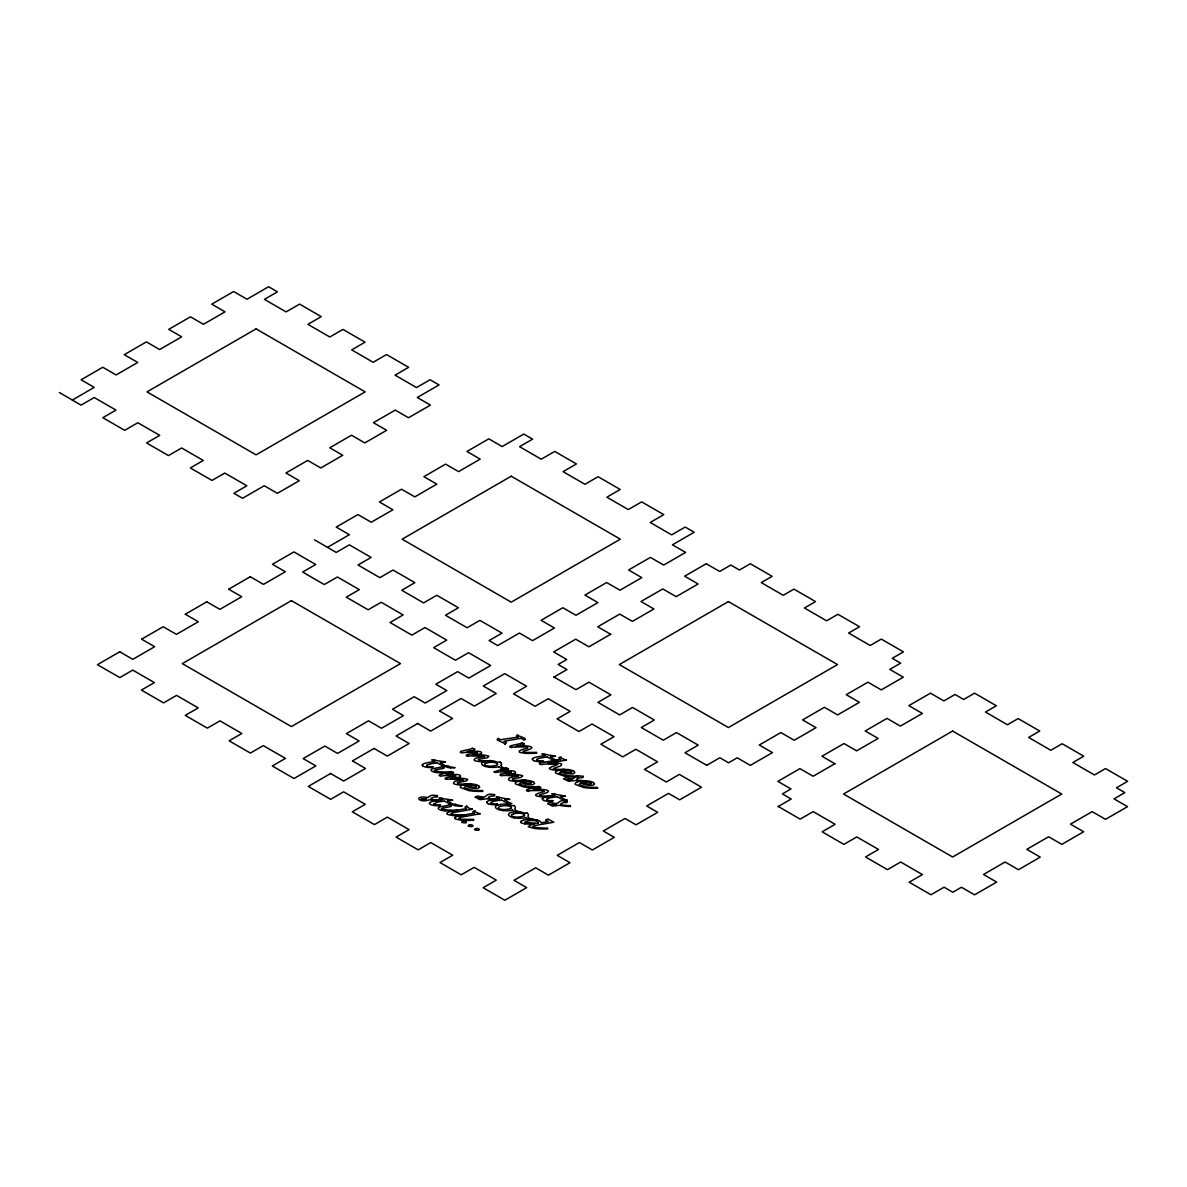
<?xml version="1.0" encoding="UTF-8"?>
<svg xmlns="http://www.w3.org/2000/svg" width="1187" height="1187" viewBox="0 0 1187 1187"><rect width="100%" height="100%" fill="white"/><g stroke="black" fill="none" stroke-linecap="round" stroke-linejoin="round"><path stroke-width="1.5" d="M422.453 764.754L422.394 764.858A2.092 1.202 0 0 0 422.587 765.823M429.635 802.946L429.575 803.05A2.092 1.202 0 0 0 429.768 804.014L431.044 804.741A14.11 8.146 0 0 0 435.51 805.691L439.249 805.721M486.789 802.041L486.848 801.937A2.092 1.202 0 0 0 486.982 803.005L488.258 803.733M532.518 758.997L532.577 758.894A2.092 1.202 0 0 0 532.711 759.962L533.972 760.689M542.489 798.658L542.429 798.762A2.092 1.202 0 0 0 542.622 799.726L543.898 800.453M501.048 765.333L501.418 764.695A4.852 2.804 0 0 0 501.226 763.063M454.873 817.531L458.197 816.018L474.37 813.14M520.796 821.523L520.663 821.701A1.78 1.024 0 0 0 520.826 822.546L521.034 822.71A3.368 1.944 0 0 0 521.642 823.051L524.609 823.778M546.168 819.98L546.628 819.609A9.348 5.401 0 0 1 547.875 819.03L553.825 822.235L538.037 824.995A27.212 15.713 0 0 0 533.66 825.929L532.518 826.76L536.509 827.562A55.626 32.108 0 0 0 547.563 828.066L547.711 828.927A51.768 29.883 0 0 1 534.684 828.481L528.215 826.745L531.019 824.787A23.74 13.71 0 0 1 534.565 823.971M505.603 769.354L506.434 768.612A12.434 7.181 0 0 1 503.243 767.752M519.416 812.739L520.247 811.997A12.434 7.181 0 0 1 517.057 811.136L516.79 810.958A5.994 3.457 0 0 1 514.817 808.703L515.232 808.08A4.852 2.804 0 0 0 515.054 806.433L514.045 805.454M532.459 820.262L533.275 819.52A12.434 7.181 0 0 1 530.099 818.659L529.684 818.407A5.994 3.457 0 0 1 527.859 816.241L528.274 815.603A4.852 2.804 0 0 0 528.081 813.97L527.087 812.976M477.486 752.662L477.04 752.84A13.903 8.027 0 0 1 476.121 753.018L467.47 754.546A11.291 6.514 0 0 0 466.684 754.695L466.254 755.704A2.567 1.484 0 0 0 466.788 755.956L467.826 756.134M511.315 772.218L511.048 772.336A13.903 8.027 0 0 1 509.98 772.574M98.195 664.23L119.739 651.797M141.609 639.199L163.153 626.751L176.462 634.362L198.303 621.736L185.395 614.287M185.246 614.258L206.805 601.809M228.661 589.212L250.22 576.778M309.035 785.972L330.594 773.523M352.45 760.926L374.009 748.493M417.646 723.536L396.102 735.985L409.159 743.477L387.303 756.089L374.039 748.433M439.516 710.939L461.06 698.505L474.355 706.102L496.211 693.49L483.287 686.027L504.757 673.637L526.583 686.234L513.481 693.802L535.129 706.295L548.246 698.713L570.161 711.354L557.118 718.892L578.989 731.518L592.031 723.996L614.005 736.682L600.874 744.249L622.715 756.861L635.831 749.279L657.568 761.831L644.482 769.384L666.308 781.981L679.379 774.428L701.517 787.204L679.661 799.83L668.489 793.376L646.678 805.973L657.672 812.323L636.024 824.817L625.03 818.466L603.322 830.989L614.302 837.339L592.343 850.011L579.404 842.547L557.237 855.337L569.997 862.712L548.439 875.16L535.663 867.786L513.986 880.309L526.687 887.639L504.846 900.25L483.154 887.728L496.285 880.131L474.147 867.356L461.224 874.819L439.991 862.548L452.692 855.219L430.792 842.577L418.18 849.862L396.102 837.117L409.07 829.624L387.407 817.116L374.439 824.609L352.272 811.804L365.24 804.311L343.622 791.833L330.639 799.326L308.279 786.417M706.369 563.647L684.632 576.199L698.119 583.989L676.16 596.66L662.776 588.93L640.995 601.512L653.918 608.976L632.404 621.394L619.748 614.094L597.729 626.795L610.83 634.362M610.504 634.348L588.93 646.796L575.725 639.185L553.646 651.93L566.748 659.497L558.142 664.468L566.985 669.572L553.825 677.169M706.74 765.318L719.841 757.736L728.581 762.796L737.216 757.81L750.332 765.378L772.44 752.617L759.294 745.021L780.868 732.557L794.222 740.273L816.033 727.676L802.59 719.901L824.416 707.304L837.607 714.93L859.433 702.318L846.242 694.707L867.92 682.184L881.273 689.884L903.307 677.198L889.82 669.409L900.636 663.162L892.253 658.325L903.426 651.871L881.303 639.096L870.205 645.505L848.616 633.042L859.507 626.751L837.933 614.287L826.627 620.816L804.415 607.996L815.514 601.586L793.94 589.123L783.242 595.295L761.238 582.594L772.143 576.318L750.347 563.736L739.456 570.027L730.821 565.042L719.663 571.466L706.621 563.944M930.593 693.104L908.856 705.657L922.344 713.432L900.384 726.118L887.001 718.387L865.219 730.969L878.143 738.433L856.628 750.852L843.972 743.537L821.953 756.253L835.054 763.82M834.728 763.79L813.154 776.253L799.949 768.627L777.871 781.387L790.972 788.94L782.367 793.91L791.21 799.014L778.049 806.611M539.447 763.093L539.417 763.894A4.54 2.626 0 0 0 541.361 764.606L544.269 764.087A69.232 39.972 0 0 1 545.946 763.998L557.845 764.487L553.988 766.075A23.963 13.829 0 0 0 551.599 766.832L549.536 768.004A1.513 0.875 0 0 0 549.492 768.642L549.982 769.102A2.938 1.691 0 0 0 550.501 769.369L554.997 770.185A49.498 28.577 0 0 0 566.407 770.304L564.285 769.502M478.435 759.487C477.975 761.876 489.356 760.363 492.13 760.704L492.368 761.55C491.21 761.802 467.352 762.618 475.972 758.167A22.449 12.953 0 0 1 478.687 757.618L483.673 756.757A8.947 5.163 0 0 0 484.489 756.594L484.548 756.564M501.686 775.675L500.647 775.497A2.567 1.484 0 0 1 500.113 775.245L500.543 774.236M446.727 779.355L445.733 779.191A2.567 1.484 0 0 1 445.155 778.924L445.585 777.915A11.291 6.514 0 0 1 446.223 777.782L455.022 776.239A13.903 8.027 0 0 0 455.942 776.046L445.451 775.615A65.018 37.539 0 0 0 443.864 775.704L441.594 775.942A1.499 0.861 0 0 0 441.119 776.209A5.223 3.012 0 0 1 439.16 775.526L439.724 774.547L449.146 772.366A4.481 2.582 0 0 0 451.164 771.491A12.627 7.285 0 0 1 453.627 772.396L452.974 773.286M463.42 779.8L463.375 779.8A8.947 5.163 0 0 1 462.559 779.978L457.574 780.809A22.449 12.953 0 0 0 454.858 781.372M518.378 776.12L518.393 776.105A8.947 5.163 0 0 1 517.517 776.298L512.532 777.144A22.449 12.953 0 0 0 509.817 777.708C502.991 782.5 523.66 781.254 526.227 781.105L525.975 780.26C523.17 779.8 512.116 781.565 512.28 779.043A14.452 8.339 0 0 1 514.461 778.553L520.218 777.515A21.752 12.553 0 0 0 521.256 777.307L522.681 775.853A3.22 1.855 0 0 0 521.939 775.423L517.428 774.636M484.222 761.461L482.56 762.247A3.769 2.181 0 0 0 481.996 764.547L483.05 765.407M498.036 804.845L496.374 805.632A3.769 2.181 0 0 0 495.81 807.932L496.878 808.777A10.089 5.831 0 0 0 501.137 810.291L503.184 810.617M511.063 812.368L509.416 813.154A3.769 2.181 0 0 0 508.852 815.454L509.906 816.3A10.089 5.831 0 0 0 514.164 817.813M571.511 772.322L571.822 771.491A3.368 1.944 0 0 0 571.14 771.194L569.196 770.808A11.276 6.514 0 0 0 567.92 770.734A13.547 7.819 0 0 0 562.727 771.105M463.242 784.785L460.971 785.839A3.086 1.78 0 0 0 460.556 787.604L468.865 790.616A40.358 23.295 0 0 0 482.857 791.343L482.634 790.527A44.824 25.877 0 0 1 470.245 789.83M518.2 781.12L515.93 782.174A3.086 1.78 0 0 0 515.514 783.939L523.823 786.936A40.358 23.295 0 0 0 537.815 787.664L537.592 786.847M558.38 770.274L556.11 771.327A3.086 1.78 0 0 0 555.694 773.093L564.003 776.09A40.358 23.295 0 0 0 577.995 776.817M578.128 781.684L575.858 782.737A3.086 1.78 0 0 0 575.443 784.488L583.752 787.5A40.358 23.295 0 0 0 597.744 788.227L597.506 787.411A44.824 25.877 0 0 1 585.132 786.714M474.073 750.08L474.652 749.234M486.744 762.737L484.622 763.879L485.186 765.289A4.154 2.404 0 0 0 486.032 765.66L489.103 766.134A13.695 7.908 0 0 0 496.121 765.348A7.374 4.258 0 0 0 497.754 764.725A3.695 2.137 0 0 1 497.383 763.671L497.308 763.612A6.84 3.947 0 0 0 496.789 763.226A9.229 5.327 0 0 0 486.982 762.959M465.823 786.061L464.102 787.753L470.275 789.77M520.781 782.396L519.06 784.073L525.233 786.091M560.961 771.55L559.24 773.227L565.398 775.259M500.573 806.107L498.377 807.353L499.015 808.673A4.154 2.404 0 0 0 499.861 809.044L502.917 809.519A13.695 7.908 0 0 0 509.935 808.718A7.374 4.258 0 0 0 511.582 808.095A3.695 2.137 0 0 1 511.211 807.056L511.196 807.056A6.84 3.947 0 0 0 510.618 806.611A9.229 5.327 0 0 0 500.795 806.329M580.71 782.945L578.989 784.637L585.146 786.655M513.6 813.629L511.419 814.875L512.042 816.196A4.154 2.404 0 0 0 512.888 816.567L515.959 817.042A13.695 7.908 0 0 0 522.977 816.255A7.374 4.258 0 0 0 524.609 815.617M454.858 781.387C448.048 786.12 468.687 784.978 471.269 784.77L471.016 783.924C468.272 783.465 457.025 785.23 457.321 782.708A14.452 8.339 0 0 1 459.503 782.218M505.039 744.101L506.463 742.647A10.906 6.291 0 0 0 506.107 742.424L503.852 741.252L520.93 738.329M512.65 809.964L512.68 809.964A15.446 8.917 0 0 1 503.199 810.558M466.936 806.107L464.978 807.056L465.987 808.362M474.815 810.662L472.856 811.596L473.865 812.917A2.048 1.187 0 0 0 474.31 813.125M504.104 768.701L494.178 771.802M507.873 769.636L508.585 768.85A12.627 7.285 0 0 0 506.211 767.885L506.018 767.766M432.869 801.314L434.294 800.973A56.175 32.435 0 0 1 440.11 800.038L442.306 799.756L440.97 798.985A8.799 5.074 0 0 0 438.864 798.094A12.152 7.018 0 0 1 441.653 798.02A4.095 2.374 0 0 1 443.374 798.747M490.068 800.29L491.507 799.964A56.175 32.435 0 0 1 497.323 799.029L499.504 798.732L498.169 797.961A8.799 5.074 0 0 0 496.077 797.085A12.152 7.018 0 0 1 498.866 797.011A4.095 2.374 0 0 1 500.588 797.723L509.861 799.37A35.773 20.654 0 0 0 504.579 799.712L508.882 802.457A8.784 5.074 0 0 0 511.642 803.554M545.708 797.026L547.148 796.685M542.177 761.668L538.438 761.668A14.11 8.146 0 0 1 533.942 760.719M473.687 750.169L471.254 750.733M452.588 773.39L451.105 773.731M507.546 769.71L506.063 770.066M520.5 745.302L523.052 744.694A13.962 8.057 0 0 0 523.482 744.575L524.209 743.67M539.818 762.974L540.486 762.84A32.598 18.829 0 0 1 541.257 762.692L544.744 762.128M537.043 788.88L539.581 788.272A13.962 8.057 0 0 0 540.026 788.153L540.886 787.382A5.252 3.027 0 0 0 539.313 786.729L538.275 786.417M520.41 745.317L516.671 746.193C521.227 744.932 541.762 746.208 525.945 750.421A13.072 7.537 0 0 0 522.992 751.445L524.877 752.276A16.292 9.407 0 0 0 526.657 752.38L527.458 752.41A65.923 38.058 0 0 0 528.957 752.424L536.509 752.365L536.732 753.211L534.936 753.285A70.908 40.937 0 0 1 525.188 753.33L520.04 752.454A3.264 1.884 0 0 1 519.372 752.083L519.223 750.956L521.894 749.694A36.307 20.965 0 0 1 524.357 748.938L525.411 748.641A16.247 9.377 0 0 0 527.874 747.84L526.197 746.935L515.707 747.009M536.939 788.91L533.215 789.785C537.696 788.494 558.394 789.83 542.489 794.014A13.072 7.537 0 0 0 539.521 795.038L541.42 795.869A16.292 9.407 0 0 0 543.186 795.973L543.987 795.987A65.923 38.058 0 0 0 545.486 796.002L553.053 795.943L553.261 796.803L551.48 796.863A70.908 40.937 0 0 1 541.732 796.922L536.569 796.047A3.264 1.884 0 0 1 535.901 795.676L535.752 794.533L538.423 793.287A36.307 20.965 0 0 1 540.886 792.53L541.94 792.219A16.247 9.377 0 0 0 544.403 791.432L542.741 790.527L532.251 790.587M449.799 774.043L446 774.888C448.745 775.066 462.04 772.945 460.422 776.773A5.475 3.16 0 0 1 459.621 777.01L459.458 777.055A28.547 16.484 0 0 1 457.959 777.351L451.238 778.494M470.512 750.911L467.114 751.668C469.829 751.846 483.168 749.739 481.521 753.552A5.475 3.16 0 0 1 480.735 753.79L480.557 753.834A28.547 16.484 0 0 1 479.058 754.131L472.337 755.273A40.67 23.473 0 0 1 483.584 755.036L488.08 755.882A3.22 1.855 0 0 1 488.821 756.297L487.397 757.751A21.752 12.553 0 0 1 486.358 757.974L480.601 758.983A14.452 8.339 0 0 0 478.406 759.472M504.371 770.452L500.959 771.209C503.792 771.416 516.879 769.25 515.381 773.108A5.475 3.16 0 0 1 514.579 773.331A28.547 16.484 0 0 1 512.918 773.687M529.061 790.794L528.838 790.839A2.671 1.543 0 0 0 528.126 791.135M468.004 756.074L469.815 755.956A63.445 36.634 0 0 1 471.358 755.911L484.563 756.401M446.905 779.295L448.701 779.162A63.445 36.634 0 0 1 450.244 779.132L463.464 779.607M501.864 775.615L503.659 775.497A63.445 36.634 0 0 1 505.202 775.452L518.422 775.942M430.584 763.864L426.86 764.903L426.652 765.882M509.98 772.574L507.977 772.945M512.918 773.687L506.196 774.814A40.67 23.473 0 0 1 517.443 774.592M459.488 782.203L465.259 781.194A21.752 12.553 0 0 0 466.283 780.972L467.723 779.518A3.22 1.855 0 0 0 466.981 779.102L462.47 778.301A40.67 23.473 0 0 0 451.253 778.538M472.292 809.208L453.419 812.635A12.567 7.256 0 0 0 451.639 813.05L450.897 813.896L453.226 814.608A13.309 7.686 0 0 0 455.111 814.772L465.764 814.816L465.823 815.647M480.171 813.748L461.298 817.19A12.567 7.256 0 0 0 459.517 817.606L458.775 818.437L461.12 819.164A13.309 7.686 0 0 0 462.989 819.312L473.643 819.356L473.702 820.202A62.852 36.293 0 0 1 461.313 820.217L455.986 819.178A3.769 2.181 0 0 1 455.274 818.793L455.17 818.704A2.166 1.246 0 0 1 454.829 817.531M463.004 821.315L462.633 821.374A3.427 1.973 0 0 0 462.084 821.493L461.743 822.324A6.054 3.502 0 0 0 462.173 822.517L465.096 822.917A8.235 4.748 0 0 0 466.135 822.695L466.446 821.775A7.27 4.199 0 0 0 465.675 821.419L464.265 820.87A2.789 1.617 0 0 1 463.464 821.211M469.429 825.01L469.043 825.084A3.427 1.973 0 0 0 468.509 825.202L468.153 826.018A6.054 3.502 0 0 0 468.583 826.211L471.521 826.627A8.235 4.748 0 0 0 472.56 826.404L472.975 825.544A7.27 4.199 0 0 0 472.085 825.128L470.69 824.579A2.789 1.617 0 0 1 469.889 824.92M475.839 828.719L475.468 828.793A3.427 1.973 0 0 0 474.919 828.912L474.577 829.728A6.054 3.502 0 0 0 475.008 829.921L477.931 830.336A8.235 4.748 0 0 0 478.984 830.114L479.281 829.194A7.27 4.199 0 0 0 478.509 828.838L477.115 828.289A2.789 1.617 0 0 1 476.299 828.615M548.171 821.582L541.153 822.814A6.781 3.917 0 0 0 537.192 820.024M507.606 773.004L501.181 774.117A11.291 6.514 0 0 0 500.543 774.236M518.289 737.068L500.32 739.724A9.095 5.252 0 0 1 499.786 739.456A4.347 2.508 0 0 1 498.777 738.359A8.68 5.015 0 0 0 497.427 738.848L497.219 739.976L502.665 742.528A10.98 6.336 0 0 1 505.143 744.071M545.145 762.054L560.902 759.413A3.843 2.226 0 0 1 559.522 758.864L558.795 757.766L560.724 756.772A5 2.893 0 0 0 562.104 758.374A16.944 9.778 0 0 0 566.496 760.066L554.27 762.217M553.765 762.291C536.672 764.25 569.063 760.748 560.056 766.194A18.621 10.757 0 0 1 557.979 766.861L553.379 768.553L555.382 769.087A49.735 28.711 0 0 0 564.285 769.473M548.72 763.033L547.771 763.167L548.943 763.078M444.398 801.047L449.636 803.985M547.355 756.994L552.563 759.932M437.217 762.87L442.439 765.793A5.282 3.042 0 0 0 444.294 766.579M501.582 800.053L506.834 802.976A5.282 3.042 0 0 0 508.704 803.762M557.222 796.774L562.475 799.697A5.282 3.042 0 0 0 564.344 800.483M515.336 747.024L515.232 747.024A14.407 8.324 0 0 0 512.517 747.187L512.309 747.246A2.671 1.543 0 0 0 511.597 747.543M531.776 790.601L531.776 790.601A14.407 8.324 0 0 0 529.046 790.765M537.592 823.259L524.743 822.443L526.36 821.404A15.134 8.739 0 0 1 533.304 820.454L536.954 821.152M532.755 819.312L537.221 819.98M438.864 771.609L434.264 770.586L435.095 769.903A10.089 5.816 0 0 1 436.119 769.695L441.089 768.879A17.434 10.06 0 0 0 443.404 768.404L444.086 767.588M446.06 809.801L441.46 808.762L442.291 808.095A10.089 5.816 0 0 1 443.315 807.887L448.271 807.071A17.434 10.06 0 0 0 450.585 806.581L451.342 805.854M437.766 772.514C435.659 773.049 427.468 770.437 432.676 768.672A10.327 5.965 0 0 1 433.863 768.419L438.137 767.677A24.066 13.888 0 0 0 440.822 767.128A1.84 1.068 0 0 0 441.683 766.579L443.018 767.084A7.834 4.525 0 0 1 444.116 767.574L444.205 767.722M444.947 810.706C442.677 811.166 434.635 808.673 439.858 806.863A10.327 5.965 0 0 1 441.045 806.611L445.333 805.869A24.066 13.888 0 0 0 448.003 805.32A1.84 1.068 0 0 0 448.879 804.771L450.214 805.276A7.834 4.525 0 0 1 451.312 805.765M489.37 767.232L487.308 766.936A10.089 5.831 0 0 1 483.02 765.422M432.558 799.459C427.928 799.192 433.952 796.18 436.356 797.13A3.324 1.914 0 0 0 437.202 796.967L437.602 795.587L432.632 795.201A5.104 2.953 0 0 0 431.638 795.379A4.347 2.508 0 0 0 430.911 795.587L429.857 796.106A12.805 7.389 0 0 0 428.047 797.59C413.328 794.756 418.017 803.747 429.516 799.801A36.07 20.817 0 0 0 440.689 801.002L440.6 800.201L436.935 799.979A30.892 17.835 0 0 1 432.558 799.459M514.149 817.843L516.211 818.14A15.446 8.917 0 0 0 525.737 817.561L525.693 817.487A8.739 5.045 0 0 0 532.473 820.083M454.651 805.587L453.612 804.638A7.285 4.199 0 0 1 455.689 804.296M521.612 742.795L522.799 743.121A5.252 3.027 0 0 1 524.239 743.655L524.357 743.804M477.471 752.528L466.55 752.395A65.018 37.539 0 0 0 464.963 752.484L462.826 752.692A1.499 0.861 0 0 0 462.218 752.988A5.223 3.012 0 0 1 460.259 752.306L460.838 751.326L470.245 749.145A4.481 2.582 0 0 0 472.278 748.285M472.159 748.225L472.381 748.3A12.627 7.285 0 0 1 474.726 749.175M448.79 766.372L448.493 766.09A7.285 4.199 0 0 0 446.416 766.431L447.469 767.395A27.88 16.099 0 0 0 450.229 767.781M511.33 772.069L500.41 771.936A65.018 37.539 0 0 0 498.822 772.025L496.552 772.262A1.499 0.861 0 0 0 496.077 772.529A5.223 3.012 0 0 1 494.118 771.847M503.273 767.722L502.828 767.499A5.994 3.457 0 0 1 501.003 765.333M521.241 738.477L522.28 738.982A16.633 9.6 0 0 1 522.948 739.353A6.558 3.784 0 0 1 523.957 740.169L525.411 739.308L524.936 738.477A19.215 11.098 0 0 0 523.081 737.587L519.654 736.177A15.164 8.754 0 0 1 518.155 735.465A2.73 1.573 0 0 1 517.547 734.694L516.419 736.133A13.814 7.983 0 0 0 518.289 737.068M452.054 799.993L443.419 798.717M497.783 762.455L497.516 762.306A11.113 6.41 0 0 0 484.355 761.594M511.642 805.854L511.419 805.721A11.113 6.41 0 0 0 498.184 804.979M524.639 813.362L524.417 813.229A11.113 6.41 0 0 0 511.211 812.501M554.982 755.941L546.361 754.665A4.095 2.374 0 0 0 544.61 753.968A12.152 7.018 0 0 0 541.806 754.071A8.799 5.074 0 0 1 543.898 754.917L545.234 755.689L543.038 755.971A56.175 32.435 0 0 0 537.221 756.905L535.797 757.247A6.336 3.65 0 0 0 532.399 758.819M444.873 761.802L436.237 760.526A4.095 2.374 0 0 0 434.487 759.828A12.152 7.018 0 0 0 431.697 759.932A8.799 5.074 0 0 1 433.774 760.793L435.11 761.564L432.914 761.831A56.175 32.435 0 0 0 427.097 762.766L425.673 763.122A6.336 3.65 0 0 0 422.29 764.695M930.845 693.386L943.888 700.923L955.045 694.484L963.681 699.469L974.572 693.178L996.368 705.761L985.462 712.052L1007.466 724.753L1018.149 718.58L1039.738 731.044L1028.639 737.453L1050.836 750.273L1062.157 743.745L1083.731 756.208L1072.84 762.499L1094.429 774.963L1105.527 768.553L1127.65 781.328L1116.463 787.782L1124.846 792.619L1114.044 798.866L1127.531 806.656L1105.557 819.327L1092.144 811.641L1070.466 824.149L1083.657 831.775L1061.831 844.372L1048.64 836.761L1026.814 849.358L1040.257 857.133L1018.446 869.715L1005.092 862.014L983.519 874.478L996.665 882.075L974.557 894.835L961.44 887.268L952.805 892.238L944.066 887.193L930.949 894.761L909.212 882.208L922.433 874.582L900.696 862.029L887.475 869.656L865.516 856.984L878.514 849.477L856.777 836.924L843.883 844.372L822.146 831.82L835.144 824.312L813.184 811.626L800.186 819.134L778.212 806.448M553.988 677.005L575.962 689.677L588.96 682.184L610.919 694.855L597.922 702.363L619.659 714.915L632.552 707.467L654.289 720.019L641.292 727.527L663.251 740.213L676.471 732.572L698.208 745.124L684.988 752.766L706.621 765.244M59.35 392.526L72.348 400.034L94.248 387.377L81.087 379.795L102.794 367.258L116.118 374.944L137.737 362.45L124.264 354.676L146.387 341.901L159.637 349.557L181.685 336.826L168.747 329.363L190.469 316.825L203.437 324.303L225.055 311.825L211.776 304.154L233.646 291.542L246.985 299.243L268.618 286.75L277.446 291.839L264.419 299.376L286.112 311.899L299.584 304.124L321.262 316.632L307.908 324.348L329.808 336.989L342.939 329.407L365.062 342.168L351.708 349.883L373.163 362.272L386.517 354.557L408.64 367.332L395.063 375.166L416.518 387.555L430.065 379.736L439.042 384.929L417.275 397.497L430.451 405.093L408.536 417.75L395.271 410.094L373.445 422.691L386.636 430.302L364.81 442.914L351.515 435.228L329.778 447.781L342.761 455.274L320.787 467.975L307.715 460.422L285.933 472.99L299.287 480.69L277.402 493.332L264.256 485.735L242.549 498.273L233.898 493.288L246.851 485.809L224.758 473.049L211.969 480.438L190.335 467.945L203.274 460.467L181.641 447.974L168.45 455.585L146.58 442.959L159.726 435.362L137.855 422.735L124.694 430.317L102.824 417.69L115.97 410.094L94.218 397.541L81.057 405.123L72.452 400.153M314.496 539.833L327.493 547.341L349.393 534.699L336.233 527.102L357.94 514.564L371.264 522.25L392.897 509.772L379.41 501.982L401.532 489.222L414.797 496.878L436.846 484.148L423.893 476.67L445.615 464.132L458.583 471.61L480.201 459.132L466.936 451.461L488.792 438.849L502.146 446.549L523.779 434.056L532.607 439.16L519.565 446.683L541.257 459.206L554.744 451.431L576.422 463.939L563.053 471.654L584.954 484.296L598.1 476.714L620.207 489.489L606.854 497.19L628.309 509.579L641.663 501.878L663.785 514.639L650.209 522.473L671.664 534.862L685.211 527.043L694.202 532.236L672.435 544.803L685.611 552.415L663.681 565.071L650.417 557.4L628.591 569.997L641.781 577.624L619.955 590.221L606.661 582.535L584.924 595.088L597.922 602.595L575.932 615.281L562.861 607.729L541.094 620.311L554.433 628.012L532.548 640.639L519.402 633.042L497.694 645.58L489.059 640.594L501.997 633.116L479.904 620.371L467.129 627.745L445.481 615.252L458.434 607.774L436.786 595.28L423.611 602.892L401.725 590.265L414.871 582.669L393.001 570.042L379.855 577.639L357.97 564.997L371.13 557.415L349.364 544.848L336.218 552.445L327.597 547.459M250.249 576.719L263.514 584.375L285.355 571.763L272.446 564.3L293.901 551.91L315.727 564.508L302.64 572.06L324.274 584.553L337.405 576.986L359.305 589.627L346.263 597.165L368.148 609.792L381.19 602.254L403.15 614.94L390.033 622.522L411.874 635.119L424.991 627.552L446.727 640.105L433.641 647.657L455.452 660.254L468.539 652.687L490.676 665.477L468.806 678.089L457.633 671.649L435.822 684.231L446.816 690.582L425.183 703.075L414.189 696.724L392.482 709.262L403.461 715.613L381.502 728.284L368.549 720.806L346.381 733.611L359.157 740.985L337.583 753.433L324.823 746.059L303.145 758.582L315.846 765.912L294.005 778.524L272.298 765.986L285.444 758.404L263.306 745.629L250.383 753.077L229.136 740.822L241.836 733.492L219.951 720.85L207.324 728.135L185.246 715.39L198.229 707.897L176.566 695.389L163.583 702.882L141.416 690.077L154.399 682.584L132.766 670.106L119.798 677.584L97.423 664.675M228.794 589.271L241.718 596.735L219.862 609.346L206.597 601.69M439.65 711.013L452.559 718.461L430.718 731.088L417.453 723.417M141.743 639.259L154.666 646.722L132.81 659.334L119.546 651.678M352.598 760.986L365.507 768.449L343.666 781.061L330.401 773.405M593.426 782.619L594.613 783.954L593.159 785.111A5.149 2.967 0 0 1 591.898 785.349L587.476 785.156A15.654 9.036 0 0 1 580.666 782.99M573.677 771.209L574.864 772.633L573.425 773.701A5.149 2.967 0 0 1 572.149 773.954L567.727 773.761A15.654 9.036 0 0 1 560.917 771.58M533.497 782.055L534.699 783.39L533.245 784.548A5.149 2.967 0 0 1 531.969 784.8L527.547 784.607A15.654 9.036 0 0 1 520.737 782.426M478.539 785.735L479.726 787.07L478.287 788.227A5.149 2.967 0 0 1 477.011 788.465L472.589 788.272A15.654 9.036 0 0 1 465.779 786.091M510.084 746.964L510.351 745.881L519.312 743.819A6.499 3.754 0 0 0 521.805 742.914M526.479 790.468L526.88 789.474L535.841 787.411A6.499 3.754 0 0 0 538.334 786.491M444.932 761.846L445.451 762.188A35.773 20.654 0 0 0 440.184 762.529L444.487 765.289A8.784 5.074 0 0 0 447.232 766.372A7.79 4.496 0 0 1 444.68 766.639M452.113 800.023L452.648 800.379A35.773 20.654 0 0 0 447.365 800.721L451.668 803.465A8.784 5.074 0 0 0 454.428 804.563A7.79 4.496 0 0 1 451.861 804.816M572.119 779.74A45.091 26.025 0 0 0 570.621 779.444L566.703 779.755M500.231 762.069L501.226 763.063M536.776 760.006L536.984 759.042L540.708 758.003A70.226 40.536 0 0 1 547.044 757.039M546.688 799.786L546.91 798.806L550.62 797.768A70.226 40.536 0 0 1 556.955 796.803M491.047 803.065L491.27 802.086L494.979 801.047A70.226 40.536 0 0 1 501.315 800.083M433.715 803.97L437.78 802.056A70.226 40.536 0 0 1 444.101 801.106M566.555 779.636L566.614 779.696A3.724 2.151 0 0 0 572 779.681M422.587 765.823L423.863 766.55A14.11 8.146 0 0 0 428.329 767.499L432.068 767.529A2.582 1.484 0 0 0 432.884 766.876M455.689 804.282L456.075 804.608A24.126 13.932 0 0 0 462.322 805.81A11.158 6.439 0 0 1 457.41 806.003A27.88 16.099 0 0 1 454.651 805.587M577.995 776.847L577.757 776.001A44.824 25.877 0 0 1 565.383 775.319M450.556 772.811L450.377 771.965A61.487 35.491 0 0 1 438.864 771.669M457.737 811.003L457.559 810.157A61.487 35.491 0 0 1 446.045 809.846M457.722 810.929A60.745 35.076 0 0 1 444.932 810.78M480.216 813.659A8.561 4.941 0 0 1 474.503 810.736M465.808 815.588A62.852 36.293 0 0 1 453.434 815.662L448.107 814.638A3.769 2.181 0 0 1 447.395 814.252A2.166 1.246 0 0 1 446.95 812.976L450.318 811.463L466.491 808.584A2.048 1.187 0 0 1 465.987 808.362M472.337 809.119A8.561 4.941 0 0 1 466.625 806.181M440.065 805.068A2.582 1.484 0 0 1 439.294 805.75M440.065 804.875A8.843 5.104 0 0 1 433.715 804.178M429.471 802.887A6.336 3.65 0 0 1 432.914 801.403M451.49 804.771A5.282 3.042 0 0 1 449.68 803.955M426.4 799.088A45.091 26.025 0 0 0 424.887 798.792L420.97 799.103A3.724 2.151 0 0 0 426.267 799.029M537.073 821.092A6.484 3.739 0 0 1 538.319 823.288M534.551 823.912A27.85 16.084 0 0 1 524.595 823.837M520.692 821.478A6.098 3.516 0 0 1 523.482 820.291M523.422 820.187A17.449 10.075 0 0 1 532.74 819.342M548.26 821.434A3.991 2.315 0 0 1 545.738 820.083M524.595 815.617A3.695 2.137 0 0 1 524.239 814.579L524.12 814.475A6.84 3.947 0 0 0 523.645 814.134M513.823 813.852A9.229 5.327 0 0 1 523.704 814.074M524.862 813.258A2.656 1.528 0 0 1 526.983 813.154M519.446 812.561A8.739 5.045 0 0 1 512.517 809.994M511.834 805.736A2.656 1.528 0 0 1 513.956 805.632M497.279 804.059A2.582 1.484 0 0 1 496.507 804.741L492.709 804.727A14.11 8.146 0 0 1 488.228 803.762M497.279 803.866A8.843 5.104 0 0 1 490.928 803.169M486.685 801.878A6.336 3.65 0 0 1 490.127 800.394M511.612 803.51A7.79 4.496 0 0 1 509.075 803.807M467.901 785.468A8.116 4.689 0 0 0 476.254 786.951L476.684 786.017A3.368 1.944 0 0 0 476.002 785.705L474.058 785.334A11.276 6.514 0 0 0 472.782 785.245A13.547 7.819 0 0 0 467.589 785.616M463.197 784.741A14.511 8.368 0 0 1 472.1 784.028A11.38 6.573 0 0 1 478.613 785.675M448.849 766.461A24.126 13.932 0 0 0 455.125 767.618A11.158 6.439 0 0 1 450.214 767.811M450.541 772.737A60.745 35.076 0 0 1 437.751 772.589M432.869 766.683A8.843 5.104 0 0 1 426.534 765.986M430.584 763.849A70.226 40.536 0 0 1 436.92 762.915M556.169 804.578A45.091 26.025 0 0 0 554.655 804.267L550.738 804.593A3.724 2.151 0 0 0 556.05 804.504M552.919 800.78A2.582 1.484 0 0 1 552.148 801.462L548.349 801.448A14.11 8.146 0 0 1 543.869 800.483M552.905 800.587A8.843 5.104 0 0 1 546.569 799.89M542.325 798.599A6.336 3.65 0 0 1 545.768 797.115M547.133 796.67A56.175 32.435 0 0 1 552.964 795.75L555.145 795.468L553.81 794.697A8.799 5.074 0 0 0 551.718 793.806A12.152 7.018 0 0 1 554.507 793.732A4.095 2.374 0 0 1 556.213 794.459L565.487 796.091A35.773 20.654 0 0 0 560.219 796.432L564.522 799.177A8.784 5.074 0 0 0 567.282 800.275M567.252 800.231A7.79 4.496 0 0 1 564.715 800.528M528.141 791.106A7.463 4.303 0 0 1 526.598 790.572M522.859 781.803A8.116 4.689 0 0 0 531.212 783.272L531.642 782.337A3.368 1.944 0 0 0 530.96 782.04L529.016 781.654A11.276 6.514 0 0 0 527.74 781.565A13.547 7.819 0 0 0 522.547 781.951M537.577 786.788A44.824 25.877 0 0 1 525.203 786.165M518.155 781.076A14.511 8.368 0 0 1 527.058 780.363A11.38 6.573 0 0 1 533.571 782.01M506.122 767.826A4.481 2.582 0 0 1 504.074 768.642M505.632 769.176A8.739 5.045 0 0 1 498.703 766.624M498.896 766.654A15.446 8.917 0 0 1 489.385 767.188M498.021 762.366A2.656 1.528 0 0 1 500.128 762.247M582.787 782.367A8.116 4.689 0 0 0 591.141 783.835L591.571 782.901A3.368 1.944 0 0 0 590.889 782.604L588.93 782.218A11.276 6.514 0 0 0 587.669 782.129A13.547 7.819 0 0 0 582.476 782.5M578.084 781.625A14.511 8.368 0 0 1 586.986 780.912A11.38 6.573 0 0 1 593.5 782.559M571.392 772.425A8.116 4.689 0 0 1 563.039 770.957M558.335 770.229A14.511 8.368 0 0 1 567.238 769.517A11.38 6.573 0 0 1 573.751 771.164M543.008 761.015A2.582 1.484 0 0 1 542.222 761.698M542.993 760.822A8.843 5.104 0 0 1 536.658 760.125M555.575 756.297A35.773 20.654 0 0 0 550.308 756.668L554.596 759.413A8.784 5.074 0 0 0 557.356 760.511A7.79 4.496 0 0 1 554.789 760.763M554.418 760.719A5.282 3.042 0 0 1 552.608 759.903M511.597 747.513A7.463 4.303 0 0 1 510.054 746.994M475.23 797.189L479.978 799.637L486.729 798.792A36.07 20.817 0 0 0 497.902 799.993L497.798 799.192L494.148 798.97A30.892 17.835 0 0 1 489.771 798.45C485.157 798.154 491.166 795.171 493.569 796.121A3.324 1.914 0 0 0 494.4 795.958L494.816 794.578L489.83 794.192A5.104 2.953 0 0 0 488.851 794.355A4.347 2.508 0 0 0 488.124 794.578L487.071 795.097A12.805 7.389 0 0 0 485.26 796.581C482.797 798.376 477.589 794.444 475.245 797.115M547.8 803.673L552.548 806.136L559.285 805.29A36.07 20.817 0 0 0 570.472 806.492L570.368 805.676L566.718 805.469A30.892 17.835 0 0 1 562.341 804.949C557.712 804.652 563.736 801.67 566.14 802.605A3.324 1.914 0 0 0 566.971 802.457L567.386 801.062L562.401 800.691A5.104 2.953 0 0 0 561.421 800.854A4.347 2.508 0 0 0 560.679 801.077L559.626 801.581A12.805 7.389 0 0 0 557.816 803.08C555.368 804.875 550.145 800.943 547.815 803.599M563.751 778.85L568.499 781.298L575.25 780.467A36.07 20.817 0 0 0 586.423 781.669L586.319 780.853L582.669 780.631A30.892 17.835 0 0 1 578.292 780.126C573.677 779.829 579.686 776.832 582.09 777.782A3.324 1.914 0 0 0 582.936 777.619L583.336 776.239L578.351 775.868A5.104 2.953 0 0 0 577.372 776.031A4.347 2.508 0 0 0 576.645 776.253L575.591 776.758A12.805 7.389 0 0 0 573.781 778.242C571.437 779.844 565.576 776.328 563.78 778.702M477.901 797.709L478.183 798.094A3.724 2.151 0 0 0 483.48 798.02A45.091 26.025 0 0 0 482.1 797.783L477.96 797.619M256.08 328.888L146.995 391.873L256.08 454.858L365.166 391.873L256.08 328.888M291.394 600.637L182.308 663.622L291.394 726.592L400.494 663.622L291.394 600.637M511.226 476.21L402.141 539.18L511.226 602.165L620.326 539.18L511.226 476.21M728.417 601.586L619.317 664.572L728.417 727.557L837.503 664.572L728.417 601.586M952.627 731.044L843.542 794.029L952.627 857.014L1061.727 794.029L952.627 731.044"/></g></svg>
